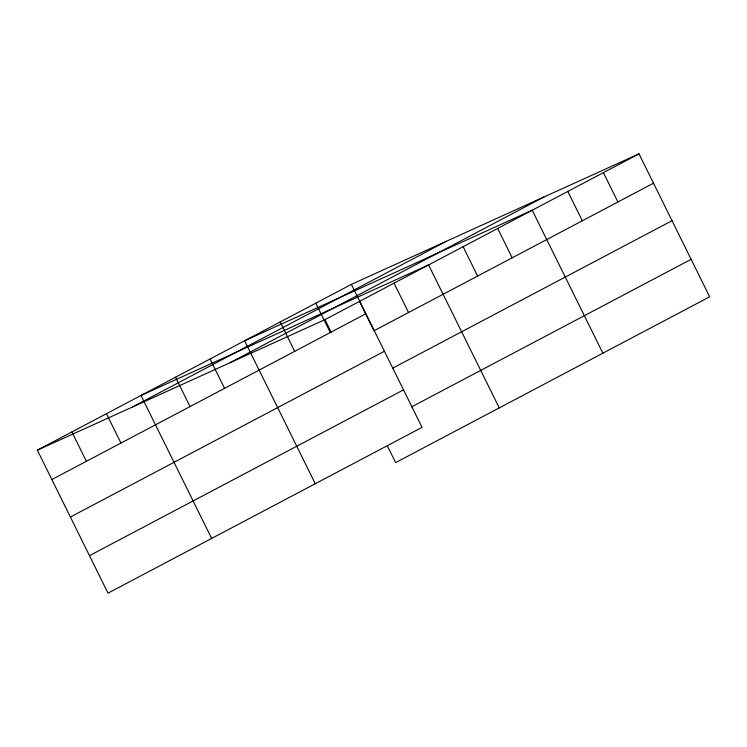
<?xml version="1.0" encoding="UTF-8"?>
<svg xmlns="http://www.w3.org/2000/svg" width="747" height="747" viewBox="0 0 747 747"><rect width="100%" height="100%" fill="white"/><g stroke="black" fill="none" stroke-linecap="round" stroke-linejoin="round"><path stroke-width="1.12" d="M351.379 284.392L422.046 427.368L108.007 593.146L37.35 450.18L351.379 284.392L638.993 153.854L709.65 296.82L395.621 462.608L387.385 445.94M132.256 407.096L446.295 241.318M230.048 362.715L544.077 196.928M37.35 450.18L324.954 319.632L638.993 153.854M51.86 479.537L365.89 313.749M653.494 183.211L374.014 330.753L359.503 301.396M70.386 517.027L384.425 351.249M392.539 368.243L672.029 220.701M89.481 555.656L403.511 389.878M411.634 406.872L691.124 259.33M603.399 172.641L617.909 201.998M567.804 191.428L582.315 220.785M602.876 353.191L532.219 210.215L244.614 340.763L315.271 483.729M497.679 228.451L512.181 257.808M463.131 246.687L477.641 276.045M499.248 407.899L428.591 264.924L140.978 395.471L211.644 538.438M394.042 283.16L408.553 312.517M324.954 319.632L331.463 332.788M315.794 303.179L330.305 332.546M280.2 321.976L294.71 351.333M210.066 358.999L224.576 388.356M175.526 377.235L190.037 406.592M106.438 413.707L120.949 443.064M71.889 431.943L86.4 461.301"/></g></svg>
